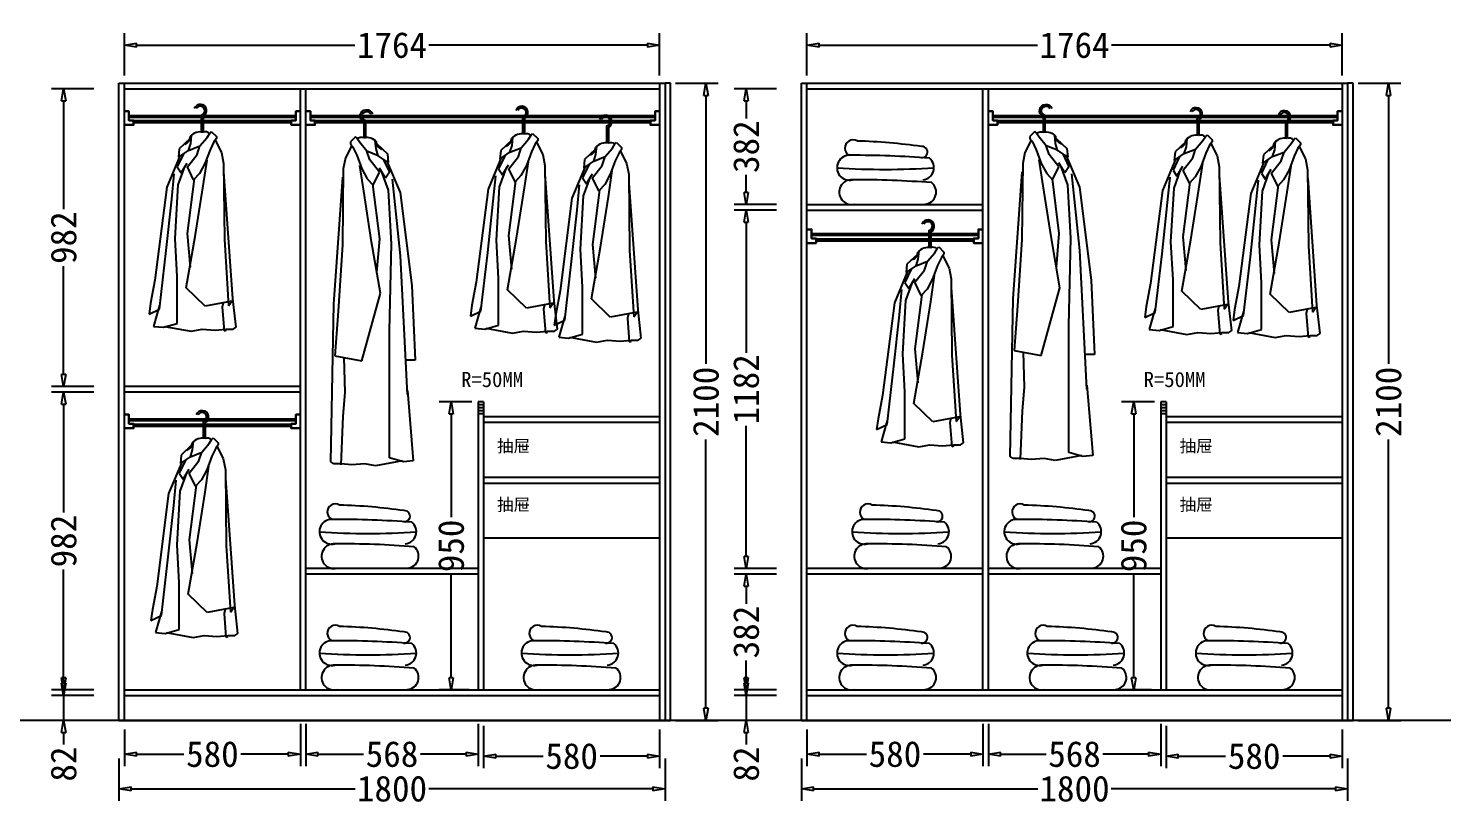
# Model space of a CAD drawing. Header units: millimetres. Extents: x 304407 to 361076, y -1262425 to -1203358.
# Drawn here: x 318422 to 323084, y -1215892 to -1213329 of the extents above; entities that cross this region are included whole.
import ezdxf

# ---------------------------------------------------------------- set-up
doc = ezdxf.new("R2010")
doc.units = ezdxf.units.MM
doc.header["$LTSCALE"] = 20
doc.layers.get('Defpoints').update_dxf_attribs({"color": 250})
for name, color, linetype in [('8', 8, 'Continuous'), ('LAYER10', 11, 'Continuous'), ('LAYER8', 11, 'Continuous'), ('图层3', 4, 'Continuous'), ('墙体', 40, 'Continuous')]:
    doc.layers.add(name, color=color, linetype=linetype)
doc.styles.get("Standard").update_dxf_attribs({"font": 'SimSun.ttf', "height": 85})
doc.styles.add('text', font='SimSun.ttf', dxfattribs={"height": 85})
doc.dimstyles.new('周文晶', dxfattribs={"dimtxt": 70, "dimasz": 40, "dimexe": 40, "dimexo": 30, "dimgap": 10, "dimtad": 0, "dimdec": 0, "dimtxsty": 'Standard', "dimblk": 'CLOSEDBLANK', "dimcen": 200, "dimclrd": 256, "dimclre": 256, "dimadec": 0, "dimazin": 0, "dimtfac": 1, "dimtdec": 0, "dimtmove": 0, "dimatfit": 3, "dimldrblk": 'CLOSEDBLANK', "dimfxl": 100, "dimfxlon": 1, "dimarcsym": 0})

# ---------------------------------------------------------------- blocks, each defined once
blk = doc.blocks.new('_ClosedBlank')
at = {"color": 0, "linetype": 'ByBlock', "lineweight": -2}
for p, q in [((-1, 0.17), (0, 0)), ((-1, 0.17), (-1, -0.17)), ((0, 0), (-1, -0.17))]:
    blk.add_line(p, q, dxfattribs=at)
blk = doc.blocks.new('*D472')
at = {"lineweight": -2, "transparency": 16777216}
for p, q in [((319319.2, -1215621.9), (319319.2, -1215761.9)), ((318739.2, -1215640.3), (318739.2, -1215761.9)), ((318779.2, -1215721.9), (318935.1, -1215721.9)), ((319279.2, -1215721.9), (319123.2, -1215721.9))]:
    blk.add_line(p, q, dxfattribs=at)
at = {"layer": 'Defpoints', "color": 0, "transparency": 16777216}
for p in [(319319.2, -1215510.3), (318739.2, -1215610.3), (319319.2, -1215721.9)]:
    blk.add_point(p, dxfattribs=at)
at = {"lineweight": -2, "transparency": 16777216, "xscale": 40, "yscale": 40, "zscale": 40, "rotation": 180}
blk.add_blockref('_ClosedBlank', (318739.2, -1215721.9), dxfattribs=at)
at = {"lineweight": -2, "transparency": 16777216, "xscale": 40, "yscale": 40, "zscale": 40}
blk.add_blockref('_ClosedBlank', (319319.2, -1215721.9), dxfattribs=at)
at = {"color": 0, "transparency": 16777216, "insert": (319029.2, -1215721.9), "char_height": 85, "attachment_point": 5}
blk.add_mtext('580', dxfattribs=at)
blk = doc.blocks.new('*D473')
at = {"lineweight": -2, "transparency": 16777216}
for p, q in [((319337.2, -1215621.9), (319337.2, -1215761.9)), ((319905.2, -1215621.9), (319905.2, -1215761.9)), ((319377.2, -1215721.9), (319527.6, -1215721.9)), ((319865.2, -1215721.9), (319714.7, -1215721.9))]:
    blk.add_line(p, q, dxfattribs=at)
at = {"layer": 'Defpoints', "color": 0, "transparency": 16777216}
for p in [(319337.2, -1213528.3), (319905.2, -1215510.3), (319905.2, -1215721.9)]:
    blk.add_point(p, dxfattribs=at)
at = {"lineweight": -2, "transparency": 16777216, "xscale": 40, "yscale": 40, "zscale": 40, "rotation": 180}
blk.add_blockref('_ClosedBlank', (319337.2, -1215721.9), dxfattribs=at)
at = {"lineweight": -2, "transparency": 16777216, "xscale": 40, "yscale": 40, "zscale": 40}
blk.add_blockref('_ClosedBlank', (319905.2, -1215721.9), dxfattribs=at)
at = {"color": 0, "transparency": 16777216, "insert": (319621.2, -1215721.9), "char_height": 85, "attachment_point": 5}
blk.add_mtext('568', dxfattribs=at)
blk = doc.blocks.new('*D474')
at = {"lineweight": -2, "transparency": 16777216}
for p, q in [((318739.2, -1213484.9), (318739.2, -1213344.9)), ((318779.2, -1213384.9), (319499.2, -1213384.9)), ((320463.2, -1213384.9), (319743.1, -1213384.9)), ((320503.2, -1213484.9), (320503.2, -1213344.9))]:
    blk.add_line(p, q, dxfattribs=at)
at = {"layer": 'Defpoints', "color": 0, "transparency": 16777216}
for p in [(320503.2, -1213384.9), (318739.2, -1213528.3), (320503.2, -1213528.3)]:
    blk.add_point(p, dxfattribs=at)
at = {"lineweight": -2, "transparency": 16777216, "xscale": 40, "yscale": 40, "zscale": 40, "rotation": 180}
blk.add_blockref('_ClosedBlank', (318739.2, -1213384.9), dxfattribs=at)
at = {"lineweight": -2, "transparency": 16777216, "xscale": 40, "yscale": 40, "zscale": 40}
blk.add_blockref('_ClosedBlank', (320503.2, -1213384.9), dxfattribs=at)
at = {"color": 0, "transparency": 16777216, "insert": (319621.2, -1213384.9), "char_height": 85, "attachment_point": 5}
blk.add_mtext('1764', dxfattribs=at)
blk = doc.blocks.new('*D475')
at = {"lineweight": -2, "transparency": 16777216}
for p, q in [((318721.2, -1215735.9), (318721.2, -1215875.9)), ((320521.2, -1215735.9), (320521.2, -1215875.9)), ((318761.2, -1215835.9), (319500.2, -1215835.9)), ((320481.2, -1215835.9), (319742.1, -1215835.9))]:
    blk.add_line(p, q, dxfattribs=at)
at = {"layer": 'Defpoints', "color": 0, "transparency": 16777216}
for p in [(318721.2, -1215610.3), (320521.2, -1215610.3), (320521.2, -1215835.9)]:
    blk.add_point(p, dxfattribs=at)
at = {"lineweight": -2, "transparency": 16777216, "xscale": 40, "yscale": 40, "zscale": 40, "rotation": 180}
blk.add_blockref('_ClosedBlank', (318721.2, -1215835.9), dxfattribs=at)
at = {"lineweight": -2, "transparency": 16777216, "xscale": 40, "yscale": 40, "zscale": 40}
blk.add_blockref('_ClosedBlank', (320521.2, -1215835.9), dxfattribs=at)
at = {"color": 0, "transparency": 16777216, "insert": (319621.2, -1215835.9), "char_height": 85, "attachment_point": 5}
blk.add_mtext('1800', dxfattribs=at)
blk = doc.blocks.new('*D476')
at = {"lineweight": -2, "transparency": 16777216}
for p, q in [((318538.9, -1215488.3), (318538.9, -1215448.3)), ((318638.9, -1215528.3), (318498.9, -1215528.3)), ((318538.9, -1215528.3), (318538.9, -1215610.3)), ((318638.9, -1215610.3), (318498.9, -1215610.3)), ((318538.9, -1215650.3), (318538.9, -1215690.3))]:
    blk.add_line(p, q, dxfattribs=at)
at = {"layer": 'Defpoints', "color": 0, "transparency": 16777216}
for p in [(318538.9, -1215528.3), (318739.2, -1215528.3), (318721.2, -1215610.3)]:
    blk.add_point(p, dxfattribs=at)
at = {"lineweight": -2, "transparency": 16777216, "xscale": 40, "yscale": 40, "zscale": 40}
for p, rotation in [((318538.9, -1215528.3), 270), ((318538.9, -1215610.3), 90)]:
    blk.add_blockref('_ClosedBlank', p, dxfattribs=dict(at, rotation=rotation))
at = {"color": 0, "transparency": 16777216, "insert": (318538.9, -1215754.4), "char_height": 85, "attachment_point": 5, "rotation": 90}
blk.add_mtext('82', dxfattribs=at)
blk = doc.blocks.new('*D477')
at = {"lineweight": -2, "transparency": 16777216}
for p, q in [((318638.9, -1214528.3), (318498.9, -1214528.3)), ((318538.9, -1214568.3), (318538.9, -1214925)), ((318538.9, -1215470.3), (318538.9, -1215113.6)), ((318638.9, -1215510.3), (318498.9, -1215510.3))]:
    blk.add_line(p, q, dxfattribs=at)
at = {"layer": 'Defpoints', "color": 0, "transparency": 16777216}
for p in [(318538.9, -1214528.3), (318739.2, -1214528.3), (318739.2, -1215510.3)]:
    blk.add_point(p, dxfattribs=at)
at = {"lineweight": -2, "transparency": 16777216, "xscale": 40, "yscale": 40, "zscale": 40}
for p, rotation in [((318538.9, -1214528.3), 90), ((318538.9, -1215510.3), 270)]:
    blk.add_blockref('_ClosedBlank', p, dxfattribs=dict(at, rotation=rotation))
at = {"color": 0, "transparency": 16777216, "insert": (318538.9, -1215019.3), "char_height": 85, "attachment_point": 5, "rotation": 90}
blk.add_mtext('982', dxfattribs=at)
blk = doc.blocks.new('*D478')
at = {"lineweight": -2, "transparency": 16777216}
for p, q in [((318638.9, -1213528.3), (318498.9, -1213528.3)), ((318538.9, -1213568.3), (318538.9, -1213925)), ((318538.9, -1214470.3), (318538.9, -1214113.6)), ((318638.9, -1214510.3), (318498.9, -1214510.3))]:
    blk.add_line(p, q, dxfattribs=at)
at = {"layer": 'Defpoints', "color": 0, "transparency": 16777216}
for p in [(318538.9, -1213528.3), (318739.2, -1213528.3), (318739.2, -1214510.3)]:
    blk.add_point(p, dxfattribs=at)
at = {"lineweight": -2, "transparency": 16777216, "xscale": 40, "yscale": 40, "zscale": 40}
for p, rotation in [((318538.9, -1213528.3), 90), ((318538.9, -1214510.3), 270)]:
    blk.add_blockref('_ClosedBlank', p, dxfattribs=dict(at, rotation=rotation))
at = {"color": 0, "transparency": 16777216, "insert": (318538.9, -1214019.3), "char_height": 85, "attachment_point": 5, "rotation": 90}
blk.add_mtext('982', dxfattribs=at)
blk = doc.blocks.new('*D479')
at = {"lineweight": -2, "transparency": 16777216}
for p, q in [((320556, -1213510.3), (320696, -1213510.3)), ((320656, -1213550.3), (320656, -1214435.6)), ((320656, -1215570.3), (320656, -1214685.1)), ((320556, -1215610.3), (320696, -1215610.3))]:
    blk.add_line(p, q, dxfattribs=at)
at = {"layer": 'Defpoints', "color": 0, "transparency": 16777216}
for p in [(320521.2, -1213510.3), (320656, -1213510.3), (320521.2, -1215610.3)]:
    blk.add_point(p, dxfattribs=at)
at = {"lineweight": -2, "transparency": 16777216, "xscale": 40, "yscale": 40, "zscale": 40}
for p, rotation in [((320656, -1213510.3), 90), ((320656, -1215610.3), 270)]:
    blk.add_blockref('_ClosedBlank', p, dxfattribs=dict(at, rotation=rotation))
at = {"color": 0, "transparency": 16777216, "insert": (320656, -1214560.3), "char_height": 85, "attachment_point": 5, "rotation": 90}
blk.add_mtext('2100', dxfattribs=at)
blk = doc.blocks.new('*D480')
at = {"lineweight": -2, "transparency": 16777216}
for p, q in [((319884.2, -1214560.3), (319776.2, -1214560.3)), ((319816.2, -1214600.3), (319816.2, -1214940.3)), ((319816.2, -1215470.3), (319816.2, -1215130.3)), ((319875.2, -1215510.3), (319776.2, -1215510.3))]:
    blk.add_line(p, q, dxfattribs=at)
at = {"layer": 'Defpoints', "color": 0, "transparency": 16777216}
for p in [(319914.2, -1214560.3), (319816.2, -1215510.3), (319905.2, -1215510.3)]:
    blk.add_point(p, dxfattribs=at)
at = {"lineweight": -2, "transparency": 16777216, "xscale": 40, "yscale": 40, "zscale": 40}
for p, rotation in [((319816.2, -1214560.3), 90), ((319816.2, -1215510.3), 270)]:
    blk.add_blockref('_ClosedBlank', p, dxfattribs=dict(at, rotation=rotation))
at = {"color": 0, "transparency": 16777216, "insert": (319816.2, -1215035.3), "char_height": 85, "attachment_point": 5, "rotation": 90}
blk.add_mtext('950', dxfattribs=at)
blk = doc.blocks.new('*D481')
at = {"lineweight": -2, "transparency": 16777216}
for p, q in [((319923.2, -1215628.5), (319923.2, -1215768.5)), ((320503.2, -1215640.3), (320503.2, -1215768.5)), ((319963.2, -1215728.5), (320119.1, -1215728.5)), ((320463.2, -1215728.5), (320307.2, -1215728.5))]:
    blk.add_line(p, q, dxfattribs=at)
at = {"layer": 'Defpoints', "color": 0, "transparency": 16777216}
for p in [(319923.2, -1215510.3), (320503.2, -1215610.3), (320503.2, -1215728.5)]:
    blk.add_point(p, dxfattribs=at)
at = {"lineweight": -2, "transparency": 16777216, "xscale": 40, "yscale": 40, "zscale": 40, "rotation": 180}
blk.add_blockref('_ClosedBlank', (319923.2, -1215728.5), dxfattribs=at)
at = {"lineweight": -2, "transparency": 16777216, "xscale": 40, "yscale": 40, "zscale": 40}
blk.add_blockref('_ClosedBlank', (320503.2, -1215728.5), dxfattribs=at)
at = {"color": 0, "transparency": 16777216, "insert": (320213.2, -1215728.5), "char_height": 85, "attachment_point": 5}
blk.add_mtext('580', dxfattribs=at)
blk = doc.blocks.new('*D482')
at = {"lineweight": -2, "transparency": 16777216}
for p, q in [((321568.9, -1215621.9), (321568.9, -1215761.9)), ((320988.9, -1215640.3), (320988.9, -1215761.9)), ((321028.9, -1215721.9), (321184.9, -1215721.9)), ((321528.9, -1215721.9), (321373, -1215721.9))]:
    blk.add_line(p, q, dxfattribs=at)
at = {"layer": 'Defpoints', "color": 0, "transparency": 16777216}
for p in [(321568.9, -1215510.3), (320988.9, -1215610.3), (321568.9, -1215721.9)]:
    blk.add_point(p, dxfattribs=at)
at = {"lineweight": -2, "transparency": 16777216, "xscale": 40, "yscale": 40, "zscale": 40, "rotation": 180}
blk.add_blockref('_ClosedBlank', (320988.9, -1215721.9), dxfattribs=at)
at = {"lineweight": -2, "transparency": 16777216, "xscale": 40, "yscale": 40, "zscale": 40}
blk.add_blockref('_ClosedBlank', (321568.9, -1215721.9), dxfattribs=at)
at = {"color": 0, "transparency": 16777216, "insert": (321278.9, -1215721.9), "char_height": 85, "attachment_point": 5}
blk.add_mtext('580', dxfattribs=at)
blk = doc.blocks.new('*D483')
at = {"lineweight": -2, "transparency": 16777216}
for p, q in [((321586.9, -1215621.9), (321586.9, -1215761.9)), ((322154.9, -1215621.9), (322154.9, -1215761.9)), ((321626.9, -1215721.9), (321777.3, -1215721.9)), ((322114.9, -1215721.9), (321964.5, -1215721.9))]:
    blk.add_line(p, q, dxfattribs=at)
at = {"layer": 'Defpoints', "color": 0, "transparency": 16777216}
for p in [(321586.9, -1213528.3), (322154.9, -1215510.3), (322154.9, -1215721.9)]:
    blk.add_point(p, dxfattribs=at)
at = {"lineweight": -2, "transparency": 16777216, "xscale": 40, "yscale": 40, "zscale": 40, "rotation": 180}
blk.add_blockref('_ClosedBlank', (321586.9, -1215721.9), dxfattribs=at)
at = {"lineweight": -2, "transparency": 16777216, "xscale": 40, "yscale": 40, "zscale": 40}
blk.add_blockref('_ClosedBlank', (322154.9, -1215721.9), dxfattribs=at)
at = {"color": 0, "transparency": 16777216, "insert": (321870.9, -1215721.9), "char_height": 85, "attachment_point": 5}
blk.add_mtext('568', dxfattribs=at)
blk = doc.blocks.new('*D484')
at = {"lineweight": -2, "transparency": 16777216}
for p, q in [((320988.9, -1213484.9), (320988.9, -1213344.9)), ((321028.9, -1213384.9), (321749, -1213384.9)), ((322712.9, -1213384.9), (321992.8, -1213384.9)), ((322752.9, -1213484.9), (322752.9, -1213344.9))]:
    blk.add_line(p, q, dxfattribs=at)
at = {"layer": 'Defpoints', "color": 0, "transparency": 16777216}
for p in [(322752.9, -1213384.9), (320988.9, -1213528.3), (322752.9, -1213528.3)]:
    blk.add_point(p, dxfattribs=at)
at = {"lineweight": -2, "transparency": 16777216, "xscale": 40, "yscale": 40, "zscale": 40, "rotation": 180}
blk.add_blockref('_ClosedBlank', (320988.9, -1213384.9), dxfattribs=at)
at = {"lineweight": -2, "transparency": 16777216, "xscale": 40, "yscale": 40, "zscale": 40}
blk.add_blockref('_ClosedBlank', (322752.9, -1213384.9), dxfattribs=at)
at = {"color": 0, "transparency": 16777216, "insert": (321870.9, -1213384.9), "char_height": 85, "attachment_point": 5}
blk.add_mtext('1764', dxfattribs=at)
blk = doc.blocks.new('*D485')
at = {"lineweight": -2, "transparency": 16777216}
for p, q in [((320970.9, -1215735.9), (320970.9, -1215875.9)), ((322770.9, -1215735.9), (322770.9, -1215875.9)), ((321010.9, -1215835.9), (321750, -1215835.9)), ((322730.9, -1215835.9), (321991.9, -1215835.9))]:
    blk.add_line(p, q, dxfattribs=at)
at = {"layer": 'Defpoints', "color": 0, "transparency": 16777216}
for p in [(320970.9, -1215610.3), (322770.9, -1215610.3), (322770.9, -1215835.9)]:
    blk.add_point(p, dxfattribs=at)
at = {"lineweight": -2, "transparency": 16777216, "xscale": 40, "yscale": 40, "zscale": 40, "rotation": 180}
blk.add_blockref('_ClosedBlank', (320970.9, -1215835.9), dxfattribs=at)
at = {"lineweight": -2, "transparency": 16777216, "xscale": 40, "yscale": 40, "zscale": 40}
blk.add_blockref('_ClosedBlank', (322770.9, -1215835.9), dxfattribs=at)
at = {"color": 0, "transparency": 16777216, "insert": (321870.9, -1215835.9), "char_height": 85, "attachment_point": 5}
blk.add_mtext('1800', dxfattribs=at)
blk = doc.blocks.new('*D486')
at = {"lineweight": -2, "transparency": 16777216}
for p, q in [((320788.7, -1215488.3), (320788.7, -1215448.3)), ((320888.7, -1215528.3), (320748.7, -1215528.3)), ((320788.7, -1215528.3), (320788.7, -1215610.3)), ((320888.7, -1215610.3), (320748.7, -1215610.3)), ((320788.7, -1215650.3), (320788.7, -1215690.3))]:
    blk.add_line(p, q, dxfattribs=at)
at = {"layer": 'Defpoints', "color": 0, "transparency": 16777216}
for p in [(320788.7, -1215528.3), (320988.9, -1215528.3), (320970.9, -1215610.3)]:
    blk.add_point(p, dxfattribs=at)
at = {"lineweight": -2, "transparency": 16777216, "xscale": 40, "yscale": 40, "zscale": 40}
for p, rotation in [((320788.7, -1215528.3), 270), ((320788.7, -1215610.3), 90)]:
    blk.add_blockref('_ClosedBlank', p, dxfattribs=dict(at, rotation=rotation))
at = {"color": 0, "transparency": 16777216, "insert": (320788.7, -1215754.4), "char_height": 85, "attachment_point": 5, "rotation": 90}
blk.add_mtext('82', dxfattribs=at)
blk = doc.blocks.new('*D487')
at = {"lineweight": -2, "transparency": 16777216}
for p, q in [((320888.7, -1213928.3), (320748.7, -1213928.3)), ((320788.7, -1213968.3), (320788.7, -1214399)), ((320788.7, -1215070.3), (320788.7, -1214639.6)), ((320888.7, -1215110.3), (320748.7, -1215110.3))]:
    blk.add_line(p, q, dxfattribs=at)
at = {"layer": 'Defpoints', "color": 0, "transparency": 16777216}
for p in [(320788.7, -1213928.3), (320988.9, -1213928.3), (320988.9, -1215110.3)]:
    blk.add_point(p, dxfattribs=at)
at = {"lineweight": -2, "transparency": 16777216, "xscale": 40, "yscale": 40, "zscale": 40}
for p, rotation in [((320788.7, -1213928.3), 90), ((320788.7, -1215110.3), 270)]:
    blk.add_blockref('_ClosedBlank', p, dxfattribs=dict(at, rotation=rotation))
at = {"color": 0, "transparency": 16777216, "insert": (320788.7, -1214519.3), "char_height": 85, "attachment_point": 5, "rotation": 90}
blk.add_mtext('1182', dxfattribs=at)
blk = doc.blocks.new('*D488')
at = {"lineweight": -2, "transparency": 16777216}
for p, q in [((320888.7, -1213528.3), (320748.7, -1213528.3)), ((320788.7, -1213568.3), (320788.7, -1213626)), ((320788.7, -1213870.3), (320788.7, -1213812.7)), ((320888.7, -1213910.3), (320748.7, -1213910.3))]:
    blk.add_line(p, q, dxfattribs=at)
at = {"layer": 'Defpoints', "color": 0, "transparency": 16777216}
for p in [(320788.7, -1213528.3), (320988.9, -1213528.3), (320988.9, -1213910.3)]:
    blk.add_point(p, dxfattribs=at)
at = {"lineweight": -2, "transparency": 16777216, "xscale": 40, "yscale": 40, "zscale": 40}
for p, rotation in [((320788.7, -1213528.3), 90), ((320788.7, -1213910.3), 270)]:
    blk.add_blockref('_ClosedBlank', p, dxfattribs=dict(at, rotation=rotation))
at = {"color": 0, "transparency": 16777216, "insert": (320788.7, -1213719.3), "char_height": 85, "attachment_point": 5, "rotation": 90}
blk.add_mtext('382', dxfattribs=at)
blk = doc.blocks.new('*D489')
at = {"lineweight": -2, "transparency": 16777216}
for p, q in [((322805.8, -1213510.3), (322945.8, -1213510.3)), ((322905.8, -1213550.3), (322905.8, -1214435.6)), ((322905.8, -1215570.3), (322905.8, -1214685.1)), ((322805.8, -1215610.3), (322945.8, -1215610.3))]:
    blk.add_line(p, q, dxfattribs=at)
at = {"layer": 'Defpoints', "color": 0, "transparency": 16777216}
for p in [(322770.9, -1213510.3), (322905.8, -1213510.3), (322770.9, -1215610.3)]:
    blk.add_point(p, dxfattribs=at)
at = {"lineweight": -2, "transparency": 16777216, "xscale": 40, "yscale": 40, "zscale": 40}
for p, rotation in [((322905.8, -1213510.3), 90), ((322905.8, -1215610.3), 270)]:
    blk.add_blockref('_ClosedBlank', p, dxfattribs=dict(at, rotation=rotation))
at = {"color": 0, "transparency": 16777216, "insert": (322905.8, -1214560.3), "char_height": 85, "attachment_point": 5, "rotation": 90}
blk.add_mtext('2100', dxfattribs=at)
blk = doc.blocks.new('*D490')
at = {"lineweight": -2, "transparency": 16777216}
for p, q in [((322133.9, -1214560.3), (322025.9, -1214560.3)), ((322065.9, -1214600.3), (322065.9, -1214940.3)), ((322065.9, -1215470.3), (322065.9, -1215130.3)), ((322124.9, -1215510.3), (322025.9, -1215510.3))]:
    blk.add_line(p, q, dxfattribs=at)
at = {"layer": 'Defpoints', "color": 0, "transparency": 16777216}
for p in [(322163.9, -1214560.3), (322065.9, -1215510.3), (322154.9, -1215510.3)]:
    blk.add_point(p, dxfattribs=at)
at = {"lineweight": -2, "transparency": 16777216, "xscale": 40, "yscale": 40, "zscale": 40}
for p, rotation in [((322065.9, -1214560.3), 90), ((322065.9, -1215510.3), 270)]:
    blk.add_blockref('_ClosedBlank', p, dxfattribs=dict(at, rotation=rotation))
at = {"color": 0, "transparency": 16777216, "insert": (322065.9, -1215035.3), "char_height": 85, "attachment_point": 5, "rotation": 90}
blk.add_mtext('950', dxfattribs=at)
blk = doc.blocks.new('*D491')
at = {"lineweight": -2, "transparency": 16777216}
for p, q in [((322172.9, -1215628.5), (322172.9, -1215768.5)), ((322752.9, -1215640.3), (322752.9, -1215768.5)), ((322212.9, -1215728.5), (322368.9, -1215728.5)), ((322712.9, -1215728.5), (322557, -1215728.5))]:
    blk.add_line(p, q, dxfattribs=at)
at = {"layer": 'Defpoints', "color": 0, "transparency": 16777216}
for p in [(322172.9, -1215510.3), (322752.9, -1215610.3), (322752.9, -1215728.5)]:
    blk.add_point(p, dxfattribs=at)
at = {"lineweight": -2, "transparency": 16777216, "xscale": 40, "yscale": 40, "zscale": 40, "rotation": 180}
blk.add_blockref('_ClosedBlank', (322172.9, -1215728.5), dxfattribs=at)
at = {"lineweight": -2, "transparency": 16777216, "xscale": 40, "yscale": 40, "zscale": 40}
blk.add_blockref('_ClosedBlank', (322752.9, -1215728.5), dxfattribs=at)
at = {"color": 0, "transparency": 16777216, "insert": (322462.9, -1215728.5), "char_height": 85, "attachment_point": 5}
blk.add_mtext('580', dxfattribs=at)
blk = doc.blocks.new('*D492')
at = {"lineweight": -2, "transparency": 16777216}
for p, q in [((320888.7, -1215128.3), (320748.7, -1215128.3)), ((320788.7, -1215168.3), (320788.7, -1215226)), ((320788.7, -1215470.3), (320788.7, -1215412.7)), ((320888.7, -1215510.3), (320748.7, -1215510.3))]:
    blk.add_line(p, q, dxfattribs=at)
at = {"layer": 'Defpoints', "color": 0, "transparency": 16777216}
for p in [(320988.9, -1215128.3), (320788.7, -1215510.3), (320988.9, -1215510.3)]:
    blk.add_point(p, dxfattribs=at)
at = {"lineweight": -2, "transparency": 16777216, "xscale": 40, "yscale": 40, "zscale": 40}
for p, rotation in [((320788.7, -1215128.3), 90), ((320788.7, -1215510.3), 270)]:
    blk.add_blockref('_ClosedBlank', p, dxfattribs=dict(at, rotation=rotation))
at = {"color": 0, "transparency": 16777216, "insert": (320788.7, -1215319.3), "char_height": 85, "attachment_point": 5, "rotation": 90}
blk.add_mtext('382', dxfattribs=at)
blk = doc.blocks.new('A$C1C5764E0')
at = {"layer": '8'}
for p, q in [((172.3, 708.4), (172.3, 657.4)), ((178.3, 708.4), (178.3, 657.4)), ((191.5, 639.3), (201.2, 654.6)), ((201.2, 654.6), (205.3, 658.7)), ((205.3, 658.7), (222, 642.1)), ((135.3, 635.3), (99.9, 601.9)), ((130.4, 596.4), (137.4, 618.5)), ((130.4, 596.4), (167.9, 611.6)), ((137.4, 618.5), (140.1, 644.9)), ((158.2, 582.5), (167.9, 611.6)), ((167.9, 611.6), (191.5, 639.3)), ((213.6, 624.1), (201.2, 597.8)), ((222, 635.2), (213.6, 624.1)), ((217.8, 629.6), (238.6, 589.4)), ((222, 642.1), (222, 635.2)), ((103, 580.9), (58.4, 475.1)), ((113.7, 585.2), (93.2, 541.7)), ((99.9, 601.9), (97.1, 574.2)), ((97.1, 574.2), (130.4, 596.4)), ((126.3, 542.3), (158.2, 582.5)), ((178.3, 479.5), (191.3, 564.6)), ((201.2, 597.8), (184.5, 553.4)), ((238.6, 589.4), (245.5, 553.4)), ((75, 435), (83.4, 518.8)), ((93.2, 541.7), (106.3, 522.1)), ((96.5, 482.8), (119.4, 544.9)), ((106.3, 522.1), (125.9, 554.7)), ((147.1, 499.3), (126.3, 542.3)), ((166.5, 520.1), (147.1, 499.3)), ((184.5, 553.4), (166.5, 520.1)), ((245.5, 553.4), (248.3, 302.5)), ((276.4, 106.8), (247, 525.3)), ((58.4, 475.1), (19.5, 168.8)), ((86.6, 306.3), (96.5, 482.8)), ((148.8, 502.4), (125.9, 322.6)), ((152.1, 312.8), (178.3, 479.5)), ((57, 265.8), (75, 435)), ((93.2, 180.9), (86.6, 306.3)), ((122.6, 142.8), (152.1, 312.8)), ((125.9, 322.6), (135.7, 211.4)), ((248.3, 302.5), (262.2, 83.5)), ((34.3, 73.1), (57, 265.8)), ((19.5, 168.8), (4.8, 92.7)), ((93.2, 26.2), (93.2, 180.9)), ((184.8, 82.8), (122.6, 142.8)), ((273.1, 99.1), (184.8, 82.8)), ((244.2, 93.8), (240.9, 79.6)), ((262.2, 83.5), (273.1, 99.1)), ((286.7, 13.1), (276.4, 106.8)), ((4.8, 92.7), (0, 56.7)), ((0, 56.7), (34.3, 73.1)), ((34.3, 86.2), (14.7, 16.3)), ((240.9, 79.6), (247.4, 1.1)), ((14.7, 16.3), (47.4, 13.1)), ((47.4, 13.1), (93.2, 26.2)), ((50.7, 16.3), (139, 0)), ((139, 0), (175, 6.5)), ((175, 6.5), (217.5, 3.3)), ((217.5, 3.3), (253.5, 6.5)), ((247.4, 1.1), (254, 3.3)), ((253.5, 6.5), (276.9, 6.5)), ((276.9, 6.5), (286.7, 13.1))]:
    blk.add_line(p, q, dxfattribs=at)
for centre, radius, start, end in [((168.9, 727.1), 20.9, 296.6338, 159.5285), ((168.9, 727.1), 14.9, 296.6338, 150.6175), ((175.9, 709.9), 3.91, 94.6712, 201.9626), ((168.9, 613.1), 43.9, 77.6993, 138.5966), ((186.2, 639.8), 18, 42.48, 116.3392), ((110.9, 641.2), 25.1, 286.2636, 2.0248)]:
    blk.add_arc(centre, radius, start, end, dxfattribs=at)
blk = doc.blocks.new('A$C4F477F88')
at = {"layer": 'LAYER10'}
blk.add_blockref('A$C1C5764E0', (0, 0), dxfattribs=at)
blk = doc.blocks.new('A$C5E603B19')
at = {"layer": 'LAYER8'}
blk.add_blockref('A$C4F477F88', (0, 0), dxfattribs=at)
blk = doc.blocks.new('A$C1B0A679D')
at = {"layer": '图层3'}
blk.add_blockref('A$C5E603B19', (0, 0), dxfattribs=at)
blk = doc.blocks.new('A$C52EB379C')
at = {"layer": '8'}
for p, q in [((163.3, 1134.6), (163.3, 1083.5)), ((169.3, 1134.6), (169.3, 1083.5)), ((182.5, 1065.5), (192.3, 1080.7)), ((192.3, 1080.7), (196.4, 1084.9)), ((196.4, 1084.9), (213.1, 1068.3)), ((91, 1028.1), (88.2, 1000.3)), ((126.4, 1061.5), (91, 1028.1)), ((121.5, 1022.5), (128.4, 1044.7)), ((121.5, 1022.5), (159, 1037.8)), ((128.4, 1044.7), (131.2, 1071)), ((149.3, 1008.7), (159, 1037.8)), ((159, 1037.8), (182.5, 1065.5)), ((204.7, 1050.2), (192.3, 1023.9)), ((213.1, 1061.3), (204.7, 1050.2)), ((208.9, 1055.8), (229.7, 1015.6)), ((213.1, 1068.3), (213.1, 1061.3)), ((94.1, 1007.1), (49.5, 901.3)), ((104.8, 1011.4), (84.3, 967.8)), ((88.2, 1000.3), (121.5, 1022.5)), ((97.4, 948.2), (117, 980.9)), ((117.4, 968.5), (149.3, 1008.7)), ((175.6, 979.5), (157.6, 946.3)), ((169.3, 905.7), (182.4, 990.7)), ((192.3, 1023.9), (175.6, 979.5)), ((229.7, 1015.6), (236.6, 979.5)), ((236.6, 979.5), (239.4, 728.7)), ((66.1, 861.1), (74.5, 944.9)), ((84.3, 967.8), (97.4, 948.2)), ((87.6, 909), (110.5, 971.1)), ((138.2, 925.5), (117.4, 968.5)), ((157.6, 946.3), (138.2, 925.5)), ((267.5, 533), (238.1, 951.5)), ((49.5, 901.3), (10.6, 595)), ((77.7, 732.4), (87.6, 909)), ((139.9, 928.6), (117, 748.8)), ((143.2, 738.9), (169.3, 905.7)), ((48.1, 692), (66.1, 861.1)), ((117, 748.8), (126.8, 637.6)), ((84.3, 444.7), (77.7, 732.4)), ((113.7, 568.9), (143.2, 738.9)), ((239.4, 728.7), (253.3, 509.7)), ((25.4, 235.4), (48.1, 692)), ((10.6, 595), (0, 349)), ((175.9, 346.6), (113.7, 568.9)), ((277.8, 13.1), (267.5, 533)), ((253.3, 509.7), (264.2, 362.9)), ((84.3, 26.2), (84.3, 444.7)), ((0, 349), (31, 349)), ((264.2, 362.9), (175.9, 346.6)), ((235.3, 357.6), (232, 242)), ((25.4, 248.5), (5.8, 16.3)), ((232, 242), (238.5, 163.5)), ((238.5, 163.5), (245.1, 3.3)), ((5.8, 16.3), (38.5, 13.1)), ((38.5, 13.1), (84.3, 26.2)), ((41.7, 16.3), (130.1, 0)), ((130.1, 0), (166.1, 6.5)), ((166.1, 6.5), (208.6, 3.3)), ((208.6, 3.3), (244.6, 6.5)), ((244.6, 6.5), (268, 6.5)), ((268, 6.5), (277.8, 13.1))]:
    blk.add_line(p, q, dxfattribs=at)
for centre, radius, start, end in [((160, 1153.2), 20.9, 296.6338, 159.5285), ((160, 1153.2), 14.9, 296.6338, 150.6175), ((167, 1136), 3.91, 94.6712, 201.9626), ((160, 1039.2), 43.9, 77.6993, 138.5966), ((177.3, 1066), 18, 42.48, 116.3392), ((102, 1067.4), 25.1, 286.2636, 2.0248)]:
    blk.add_arc(centre, radius, start, end, dxfattribs=at)
blk = doc.blocks.new('A$C05785CA5')
at = {"layer": 'LAYER10'}
blk.add_blockref('A$C52EB379C', (0, 0), dxfattribs=at)
blk = doc.blocks.new('A$C100967EE')
at = {"layer": 'LAYER10'}
blk.add_blockref('A$C05785CA5', (0, 0), dxfattribs=at)
blk = doc.blocks.new('A$C65D30603')
at = {"layer": 'LAYER8'}
blk.add_blockref('A$C100967EE', (0, 0), dxfattribs=at)
blk = doc.blocks.new('A$C50CE712E')
at = {"layer": '图层3'}
blk.add_blockref('A$C65D30603', (0, 0), dxfattribs=at)
blk = doc.blocks.new('A$C11F00F61')
at = {"color": 8}
blk.add_line((48.2, 0), (290.3, 1.2), dxfattribs=at)
at = {"layer": '墙体', "color": 8}
for centre, radius, start, end in [((52.6, 186.6), 26.7, 59.8021, 244.0801), ((9.8, -1698.7), 1909.1, 81.8981, 88.3112), ((280.3, 173), 18.4, 260.1551, 94.4157), ((41, 121.6), 41, 86.0834, 284.0988), ((53.8, -3125.6), 3288.1, 85.6244, 90.1755), ((279.7, 121.7), 40, 274.9406, 51.3165), ((159.2, 2329.1), 2213.2, 265.8756, 274.159), ((48.2, 41), 41, 86.0834, 284.0988), ((61, -3206.2), 3288.1, 85.6244, 90.1755), ((286.9, 41.1), 40, 274.9406, 51.3165)]:
    blk.add_arc(centre, radius, start, end, dxfattribs=at)

msp = doc.modelspace()

# ---------------------------------------------------------------- linework, layer by layer
for p, q in [((318721.2, -1215610.3), (318721.2, -1213510.3)), ((318721.2, -1213510.3), (320521.2, -1213510.3)), ((318739.2, -1215610.3), (318739.2, -1213510.3)), ((320503.2, -1213510.3), (320503.2, -1215610.3)), ((320521.2, -1213510.3), (320521.2, -1215610.3)), ((320539.2, -1213510.3), (320521.2, -1213510.3)), ((320539.2, -1215610.3), (320539.2, -1213510.3)), ((320970.9, -1215610.3), (320970.9, -1213510.3)), ((320970.9, -1213510.3), (322770.9, -1213510.3)), ((320988.9, -1215610.3), (320988.9, -1213510.3)), ((322752.9, -1213510.3), (322752.9, -1215610.3)), ((322770.9, -1213510.3), (322770.9, -1215610.3)), ((322788.9, -1213510.3), (322770.9, -1213510.3)), ((322788.9, -1215610.3), (322788.9, -1213510.3)), ((318739.2, -1213528.3), (320503.2, -1213528.3)), ((319319.2, -1215510.3), (319319.2, -1213528.3)), ((319337.2, -1215510.3), (319337.2, -1213528.3)), ((320988.9, -1213528.3), (322752.9, -1213528.3)), ((321568.9, -1215510.3), (321568.9, -1213528.3)), ((321586.9, -1215510.3), (321586.9, -1213528.3)), ((320988.9, -1213910.3), (321568.9, -1213910.3)), ((320988.9, -1213928.3), (321568.9, -1213928.3)), ((319319.2, -1214510.3), (318739.2, -1214510.3)), ((319319.2, -1214528.3), (318739.2, -1214528.3)), ((319905.2, -1214560.3), (319905.2, -1215510.3)), ((319923.2, -1214560.3), (319905.2, -1214560.3)), ((319923.2, -1214570.3), (319905.2, -1214570.3)), ((319923.2, -1214580.3), (319905.2, -1214580.3)), ((319923.2, -1214590.3), (319905.2, -1214590.3)), ((319923.2, -1214560.3), (319923.2, -1215510.3)), ((322154.9, -1214560.3), (322154.9, -1215510.3)), ((322172.9, -1214560.3), (322154.9, -1214560.3)), ((322172.9, -1214570.3), (322154.9, -1214570.3)), ((322172.9, -1214580.3), (322154.9, -1214580.3)), ((322172.9, -1214590.3), (322154.9, -1214590.3)), ((322172.9, -1214560.3), (322172.9, -1215510.3)), ((319923.2, -1214600.3), (319905.2, -1214600.3)), ((320503.2, -1214610.3), (319923.2, -1214610.3)), ((320503.2, -1214628.3), (319923.2, -1214628.3)), ((322172.9, -1214600.3), (322154.9, -1214600.3)), ((322752.9, -1214610.3), (322172.9, -1214610.3)), ((322752.9, -1214628.3), (322172.9, -1214628.3)), ((319923.2, -1214808.3), (320503.2, -1214808.3)), ((319923.2, -1214828.3), (320503.2, -1214828.3)), ((322172.9, -1214808.3), (322752.9, -1214808.3)), ((322172.9, -1214828.3), (322752.9, -1214828.3)), ((319923.2, -1215008.3), (320503.2, -1215008.3)), ((322172.9, -1215008.3), (322752.9, -1215008.3)), ((319905.2, -1215110.3), (319337.2, -1215110.3)), ((321568.9, -1215110.3), (320988.9, -1215110.3)), ((322154.9, -1215110.3), (321586.9, -1215110.3)), ((319905.2, -1215128.3), (319337.2, -1215128.3)), ((321568.9, -1215128.3), (320988.9, -1215128.3)), ((322154.9, -1215128.3), (321586.9, -1215128.3)), ((318739.2, -1215510.3), (320503.2, -1215510.3)), ((318739.2, -1215528.3), (320503.2, -1215528.3)), ((320988.9, -1215510.3), (322752.9, -1215510.3)), ((320988.9, -1215528.3), (322752.9, -1215528.3)), ((318721.2, -1215610.3), (320521.2, -1215610.3)), ((320521.2, -1215610.3), (320539.2, -1215610.3)), ((320970.9, -1215610.3), (322770.9, -1215610.3)), ((322770.9, -1215610.3), (322788.9, -1215610.3))]:
    msp.add_line(p, q)
at = {"color": 8}
msp.add_line((361075.9, -1215610.3), (304407.4, -1215610.3), dxfattribs=at)
msp.add_line((361075.9, -1215610.3), (304407.4, -1215610.3), dxfattribs=at)
at = {"lineweight": 30}
for points in [[(318739.2, -1213602.6), (318754.2, -1213602.6), (318754.2, -1213632.6), (318769.2, -1213632.6), (318769.2, -1213647.6), (318739.2, -1213647.6)], [(319304.2, -1213617.6), (318754.2, -1213617.6)], [(319319.2, -1213602.6), (319304.2, -1213602.6), (319304.2, -1213632.6), (319289.2, -1213632.6), (319289.2, -1213647.6), (319319.2, -1213647.6)], [(319337.2, -1213602.6), (319352.2, -1213602.6), (319352.2, -1213632.6), (319367.2, -1213632.6), (319367.2, -1213647.6), (319337.2, -1213647.6)], [(320488.2, -1213617.6), (319352.2, -1213617.6)], [(320503.2, -1213602.6), (320488.2, -1213602.6), (320488.2, -1213632.6), (320473.2, -1213632.6), (320473.2, -1213647.6), (320503.2, -1213647.6)], [(321586.9, -1213602.6), (321601.9, -1213602.6), (321601.9, -1213632.6), (321616.9, -1213632.6), (321616.9, -1213647.6), (321586.9, -1213647.6)], [(322737.9, -1213617.6), (321601.9, -1213617.6)], [(322752.9, -1213602.6), (322737.9, -1213602.6), (322737.9, -1213632.6), (322722.9, -1213632.6), (322722.9, -1213647.6), (322752.9, -1213647.6)], [(319304.2, -1213622.2), (318754.2, -1213622.2)], [(319289.2, -1213634.7), (318769.2, -1213634.7)], [(319289.2, -1213640.1), (318769.2, -1213640.1)], [(320488.2, -1213622.2), (319352.2, -1213622.2)], [(320473.2, -1213634.7), (319367.2, -1213634.7)], [(320473.2, -1213640.1), (319367.2, -1213640.1)], [(322737.9, -1213622.2), (321601.9, -1213622.2)], [(322722.9, -1213634.7), (321616.9, -1213634.7)], [(322722.9, -1213640.1), (321616.9, -1213640.1)], [(320988.9, -1213991.9), (321003.9, -1213991.9), (321003.9, -1214021.9), (321018.9, -1214021.9), (321018.9, -1214036.9), (320988.9, -1214036.9)], [(321568.9, -1213991.9), (321553.9, -1213991.9), (321553.9, -1214021.9), (321538.9, -1214021.9), (321538.9, -1214036.9), (321568.9, -1214036.9)], [(321553.9, -1214006.9), (321003.9, -1214006.9)], [(321553.9, -1214011.4), (321003.9, -1214011.4)], [(321538.9, -1214023.9), (321018.9, -1214023.9)], [(321538.9, -1214029.4), (321018.9, -1214029.4)], [(318739.2, -1214602.6), (318754.2, -1214602.6), (318754.2, -1214632.6), (318769.2, -1214632.6), (318769.2, -1214647.6), (318739.2, -1214647.6)], [(319304.2, -1214617.6), (318754.2, -1214617.6)], [(319304.2, -1214622.2), (318754.2, -1214622.2)], [(319289.2, -1214634.7), (318769.2, -1214634.7)], [(319289.2, -1214640.1), (318769.2, -1214640.1)], [(319319.2, -1214602.6), (319304.2, -1214602.6), (319304.2, -1214632.6), (319289.2, -1214632.6), (319289.2, -1214647.6), (319319.2, -1214647.6)]]:
    msp.add_lwpolyline(points, dxfattribs=at)

# ---------------------------------------------------------------- block references
for name, p in [('A$C1B0A679D', (318820.3, -1214327.9)), ('A$C1B0A679D', (319879.5, -1214334.3)), ('A$C1B0A679D', (320156, -1214363.9)), ('A$C1B0A679D', (322102.2, -1214338.8)), ('A$C1B0A679D', (322393.4, -1214348.7)), ('A$C11F00F61', (321087.9, -1213910.3)), ('A$C1B0A679D', (321218.5, -1214708.7)), ('A$C1B0A679D', (318826.6, -1215337.6)), ('A$C11F00F61', (319381.9, -1215110.3)), ('A$C11F00F61', (321137.4, -1215110.3)), ('A$C11F00F61', (321639.1, -1215110.3)), ('A$C11F00F61', (319381.9, -1215510.3)), ('A$C11F00F61', (320047.7, -1215510.3)), ('A$C11F00F61', (321087.9, -1215510.3)), ('A$C11F00F61', (321715.1, -1215510.3)), ('A$C11F00F61', (322270.1, -1215510.3))]:
    msp.add_blockref(name, p)
at = {"xscale": -1}
for p in [(319697.2, -1214771.6), (321936.6, -1214753.9)]:
    msp.add_blockref('A$C50CE712E', p, dxfattribs=at)

# ---------------------------------------------------------------- texts
at = {"attachment_point": 1, "style": 'text'}
for s, insert, char_height, width in [('R=50MM', (319849, -1214461.8), 50, 419.038), ('R=50MM', (322098.7, -1214461.8), 50, 419.038), ('抽屉', (319967.4, -1214686), 40, 305.609), ('抽屉', (322217.2, -1214686), 40, 305.609), ('抽屉', (319967.4, -1214879.3), 40, 305.609), ('抽屉', (322217.2, -1214879.3), 40, 305.609)]:
    msp.add_mtext(s, dxfattribs=dict(at, insert=insert, char_height=char_height, width=width))

# ---------------------------------------------------------------- dimensions: what is measured, and where the dimension line sits
for base, p1, p2, picture, middle in [((320503.2, -1213384.9), (318739.2, -1213528.3), (320503.2, -1213528.3), '*D474', (319621.2, -1213384.9)), ((322752.9, -1213384.9), (320988.9, -1213528.3), (322752.9, -1213528.3), '*D484', (321870.9, -1213384.9)), ((319905.2, -1215721.9), (319337.2, -1213528.3), (319905.2, -1215510.3), '*D473', (319621.2, -1215721.9)), ((322154.9, -1215721.9), (321586.9, -1213528.3), (322154.9, -1215510.3), '*D483', (321870.9, -1215721.9)), ((319319.2, -1215721.9), (318739.2, -1215610.3), (319319.2, -1215510.3), '*D472', (319029.2, -1215721.9)), ((320503.2, -1215728.5), (319923.2, -1215510.3), (320503.2, -1215610.3), '*D481', (320213.2, -1215728.5)), ((321568.9, -1215721.9), (320988.9, -1215610.3), (321568.9, -1215510.3), '*D482', (321278.9, -1215721.9)), ((322752.9, -1215728.5), (322172.9, -1215510.3), (322752.9, -1215610.3), '*D491', (322462.9, -1215728.5)), ((320521.2, -1215835.9), (318721.2, -1215610.3), (320521.2, -1215610.3), '*D475', (319621.2, -1215835.9)), ((322770.9, -1215835.9), (320970.9, -1215610.3), (322770.9, -1215610.3), '*D485', (321870.9, -1215835.9))]:
    dim = msp.add_linear_dim(base=base, p1=p1, p2=p2, dimstyle='周文晶')
    dim.commit()
    dim.dimension.update_dxf_attribs({"geometry": picture, "text_midpoint": middle})
for base, p1, p2, angle, picture, middle in [((320656, -1213510.3), (320521.2, -1215610.3), (320521.2, -1213510.3), 90, '*D479', (320656, -1214560.3)), ((322905.8, -1213510.3), (322770.9, -1215610.3), (322770.9, -1213510.3), 90, '*D489', (322905.8, -1214560.3)), ((318538.9, -1213528.3), (318739.2, -1214510.3), (318739.2, -1213528.3), 270, '*D478', (318538.9, -1214019.3)), ((320788.7, -1213528.3), (320988.9, -1213910.3), (320988.9, -1213528.3), 270, '*D488', (320788.7, -1213719.3)), ((320788.7, -1213928.3), (320988.9, -1215110.3), (320988.9, -1213928.3), 270, '*D487', (320788.7, -1214519.3)), ((318538.9, -1214528.3), (318739.2, -1215510.3), (318739.2, -1214528.3), 270, '*D477', (318538.9, -1215019.3)), ((319816.2, -1215510.3), (319914.2, -1214560.3), (319905.2, -1215510.3), 90, '*D480', (319816.2, -1215035.3)), ((322065.9, -1215510.3), (322163.9, -1214560.3), (322154.9, -1215510.3), 90, '*D490', (322065.9, -1215035.3)), ((320788.7, -1215510.3), (320988.9, -1215128.3), (320988.9, -1215510.3), 90, '*D492', (320788.7, -1215319.3))]:
    dim = msp.add_linear_dim(base=base, p1=p1, p2=p2, angle=angle, dimstyle='周文晶')
    dim.commit()
    dim.dimension.update_dxf_attribs({"geometry": picture, "text_midpoint": middle})
for base, p1, p2, picture, middle in [((318538.9, -1215528.3), (318721.2, -1215610.3), (318739.2, -1215528.3), '*D476', (318538.9, -1215754.4)), ((320788.7, -1215528.3), (320970.9, -1215610.3), (320988.9, -1215528.3), '*D486', (320788.7, -1215754.4))]:
    dim = msp.add_linear_dim(base=base, p1=p1, p2=p2, angle=270, dimstyle='周文晶')
    dim.commit()
    dim.dimension.update_dxf_attribs({"geometry": picture, "text_midpoint": middle, "dimtype": 128})

doc.saveas('drawing.dxf')
